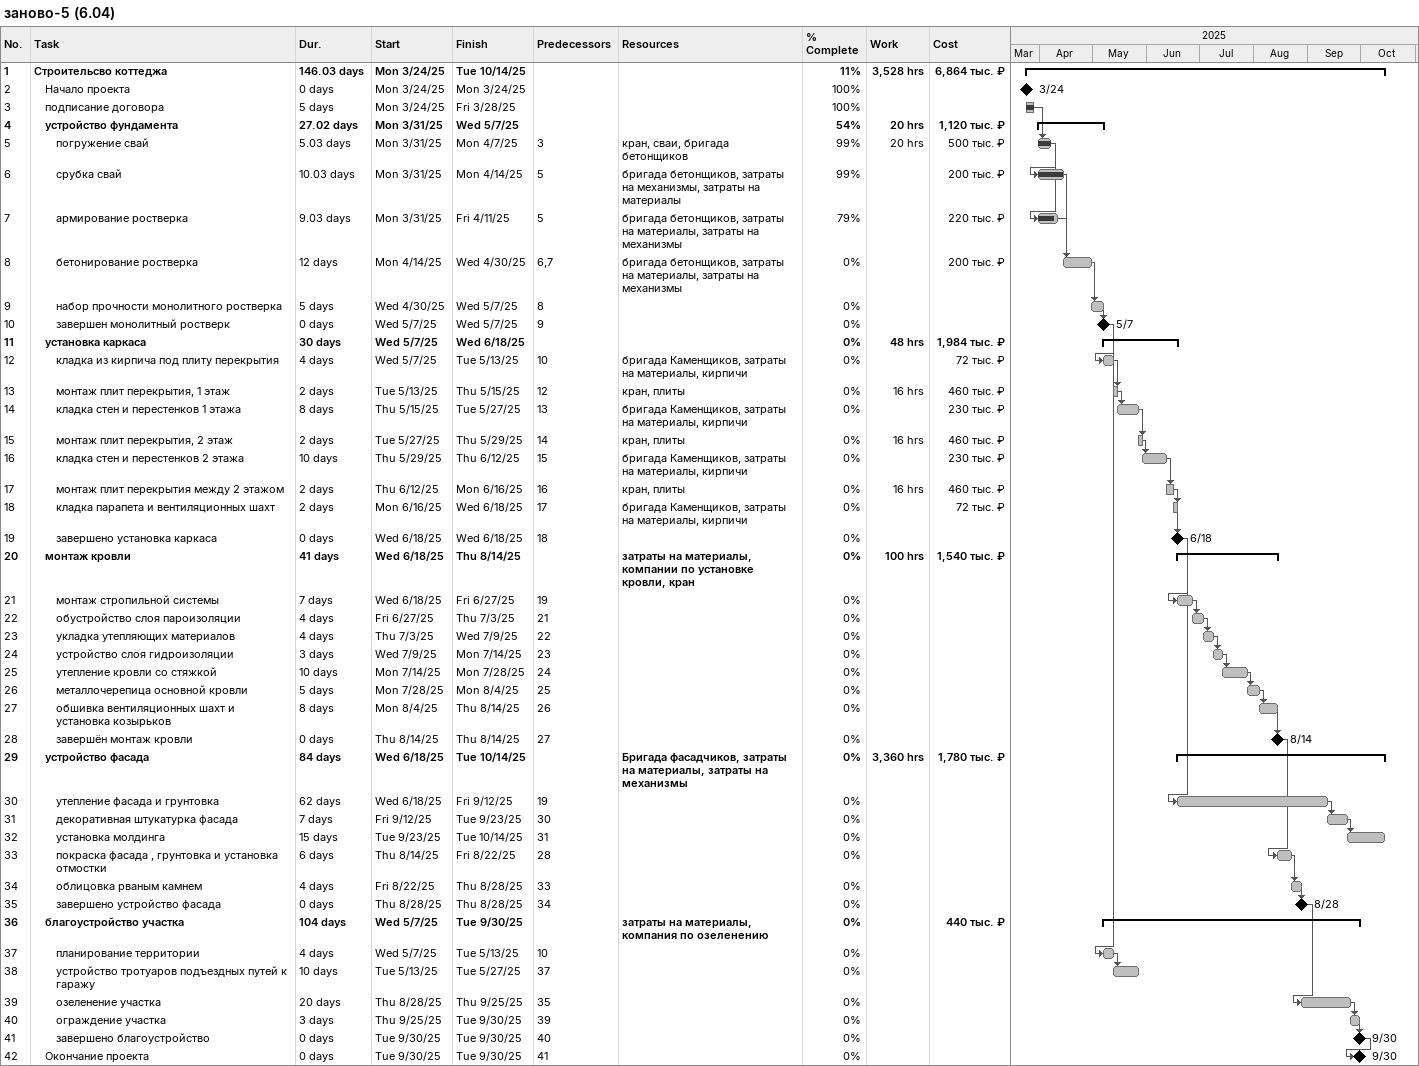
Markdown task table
заново-5 (6.04)

| ID | Level | Task | Duration | Start | Finish | Predecessors | Resources | % complete | Work (h) | Cost (тыс. ₽) |
|---|---|---|---|---|---|---|---|---|---|---|
| 1 | 1 | **Строительсво коттеджа** | 146.03d | 2025-03-24 | 2025-10-14 |  |  | 11 | 3528 | 6864 |
| 2 | 2 | Начало проекта | 0d | 2025-03-24 | 2025-03-24 |  |  | 100 |  |  |
| 3 | 2 | подписание договора | 5d | 2025-03-24 | 2025-03-28 |  |  | 100 |  |  |
| 4 | 2 | **устройство фундамента** | 27.02d | 2025-03-31 | 2025-05-07 |  |  | 54 | 20 | 1120 |
| 5 | 3 | погружение свай | 5.03d | 2025-03-31 | 2025-04-07 | 3 | кран, сваи, бригада бетонщиков | 99 | 20 | 500 |
| 6 | 3 | срубка свай | 10.03d | 2025-03-31 | 2025-04-14 | 5 | бригада бетонщиков, затраты на механизмы, затраты на материалы | 99 |  | 200 |
| 7 | 3 | армирование ростверка | 9.03d | 2025-03-31 | 2025-04-11 | 5 | бригада бетонщиков, затраты на материалы, затраты на механизмы | 79 |  | 220 |
| 8 | 3 | бетонирование ростверка | 12d | 2025-04-14 | 2025-04-30 | 6, 7 | бригада бетонщиков, затраты на материалы, затраты на механизмы | 0 |  | 200 |
| 9 | 3 | набор прочности монолитного ростверка | 5d | 2025-04-30 | 2025-05-07 | 8 |  | 0 |  |  |
| 10 | 3 | завершен монолитный ростверк | 0d | 2025-05-07 | 2025-05-07 | 9 |  | 0 |  |  |
| 11 | 2 | **установка каркаса** | 30d | 2025-05-07 | 2025-06-18 |  |  | 0 | 48 | 1984 |
| 12 | 3 | кладка из кирпича под плиту перекрытия | 4d | 2025-05-07 | 2025-05-13 | 10 | бригада Каменщиков, затраты на материалы, кирпичи | 0 |  | 72 |
| 13 | 3 | монтаж плит перекрытия, 1 этаж | 2d | 2025-05-13 | 2025-05-15 | 12 | кран, плиты | 0 | 16 | 460 |
| 14 | 3 | кладка стен и перестенков 1 этажа | 8d | 2025-05-15 | 2025-05-27 | 13 | бригада Каменщиков, затраты на материалы, кирпичи | 0 |  | 230 |
| 15 | 3 | монтаж плит перекрытия, 2 этаж | 2d | 2025-05-27 | 2025-05-29 | 14 | кран, плиты | 0 | 16 | 460 |
| 16 | 3 | кладка стен и перестенков 2 этажа | 10d | 2025-05-29 | 2025-06-12 | 15 | бригада Каменщиков, затраты на материалы, кирпичи | 0 |  | 230 |
| 17 | 3 | монтаж плит перекрытия между 2 этажом | 2d | 2025-06-12 | 2025-06-16 | 16 | кран, плиты | 0 | 16 | 460 |
| 18 | 3 | кладка парапета и вентиляционных шахт | 2d | 2025-06-16 | 2025-06-18 | 17 | бригада Каменщиков, затраты на материалы, кирпичи | 0 |  | 72 |
| 19 | 3 | завершено установка каркаса | 0d | 2025-06-18 | 2025-06-18 | 18 |  | 0 |  |  |
| 20 | 2 | **монтаж кровли** | 41d | 2025-06-18 | 2025-08-14 |  | затраты на материалы, компании по установке кровли, кран | 0 | 100 | 1540 |
| 21 | 3 | монтаж стропильной системы | 7d | 2025-06-18 | 2025-06-27 | 19 |  | 0 |  |  |
| 22 | 3 | обустройство слоя пароизоляции | 4d | 2025-06-27 | 2025-07-03 | 21 |  | 0 |  |  |
| 23 | 3 | укладка утепляющих материалов | 4d | 2025-07-03 | 2025-07-09 | 22 |  | 0 |  |  |
| 24 | 3 | устройство слоя гидроизоляции | 3d | 2025-07-09 | 2025-07-14 | 23 |  | 0 |  |  |
| 25 | 3 | утепление кровли со стяжкой | 10d | 2025-07-14 | 2025-07-28 | 24 |  | 0 |  |  |
| 26 | 3 | металлочерепица основной кровли | 5d | 2025-07-28 | 2025-08-04 | 25 |  | 0 |  |  |
| 27 | 3 | обшивка вентиляционных шахт и установка козырьков | 8d | 2025-08-04 | 2025-08-14 | 26 |  | 0 |  |  |
| 28 | 3 | завершён монтаж кровли | 0d | 2025-08-14 | 2025-08-14 | 27 |  | 0 |  |  |
| 29 | 2 | **устройство фасада** | 84d | 2025-06-18 | 2025-10-14 |  | Бригада фасадчиков, затраты на материалы, затраты на механизмы | 0 | 3360 | 1780 |
| 30 | 3 | утепление фасада и грунтовка | 62d | 2025-06-18 | 2025-09-12 | 19 |  | 0 |  |  |
| 31 | 3 | декоративная штукатурка фасада | 7d | 2025-09-12 | 2025-09-23 | 30 |  | 0 |  |  |
| 32 | 3 | установка молдинга | 15d | 2025-09-23 | 2025-10-14 | 31 |  | 0 |  |  |
| 33 | 3 | покраска фасада , грунтовка и установка отмостки | 6d | 2025-08-14 | 2025-08-22 | 28 |  | 0 |  |  |
| 34 | 3 | облицовка рваным камнем | 4d | 2025-08-22 | 2025-08-28 | 33 |  | 0 |  |  |
| 35 | 3 | завершено устройство фасада | 0d | 2025-08-28 | 2025-08-28 | 34 |  | 0 |  |  |
| 36 | 2 | **благоустройство участка** | 104d | 2025-05-07 | 2025-09-30 |  | затраты на материалы, компания по озеленению | 0 |  | 440 |
| 37 | 3 | планирование территории | 4d | 2025-05-07 | 2025-05-13 | 10 |  | 0 |  |  |
| 38 | 3 | устройство тротуаров подъездных путей к гаражу | 10d | 2025-05-13 | 2025-05-27 | 37 |  | 0 |  |  |
| 39 | 3 | озеленение участка | 20d | 2025-08-28 | 2025-09-25 | 35 |  | 0 |  |  |
| 40 | 3 | ограждение участка | 3d | 2025-09-25 | 2025-09-30 | 39 |  | 0 |  |  |
| 41 | 3 | завершено благоустройство | 0d | 2025-09-30 | 2025-09-30 | 40 |  | 0 |  |  |
| 42 | 2 | Окончание проекта | 0d | 2025-09-30 | 2025-09-30 | 41 |  | 0 |  |  |
